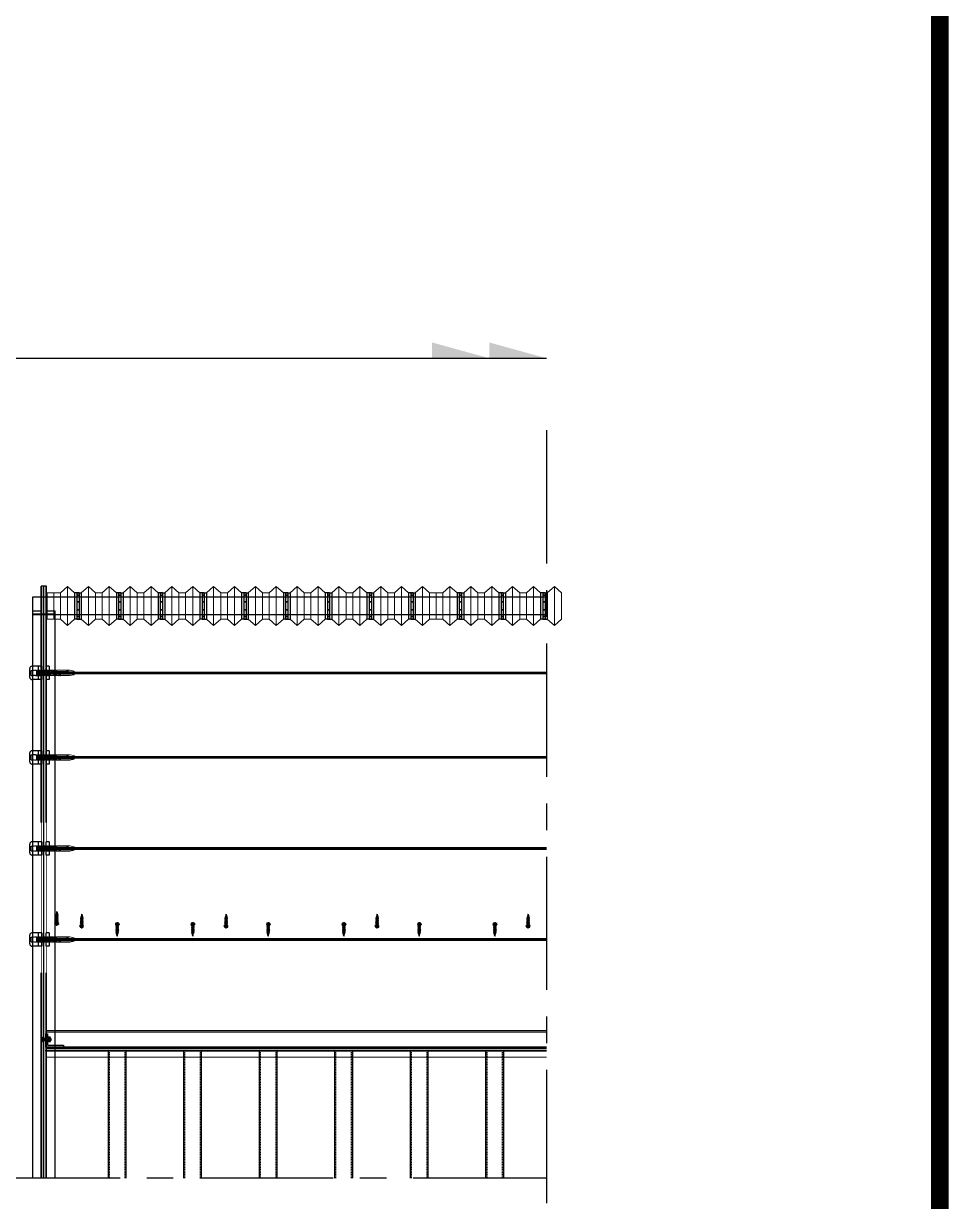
# Model space of a CAD drawing. Header units: millimetres. Extents: x 173610 to 224070, y -281283 to -269403.
# Drawn here: x 187967 to 190044, y -278323 to -275672 of the extents above; entities that cross this region are included whole.
import ezdxf
from ezdxf.enums import TextEntityAlignment as Align

# ---------------------------------------------------------------- set-up
doc = ezdxf.new("R2010")
doc.units = ezdxf.units.MM
for name, pattern in [('CENTER', [50.8, 31.75, -6.35, 6.35, -6.35]), ('CENTERX2', [4, 2.5, -0.5, 0.5, -0.5]), ('HIDDEN', [0.375, 0.25, -0.125])]:
    doc.linetypes.add(name, pattern=pattern)
for name, color, linetype in [('7', 7, 'Continuous'), ('A-DIM01', 1, 'Continuous'), ('CEN01', 1, 'CENTER'), ('CX-BORD', 3, 'Continuous'), ('CX-BORD-LIN1', 4, 'Continuous'), ('CX-BORD-TEX1', 7, 'Continuous'), ('CX-BORD-TEX2', 6, 'Continuous'), ('CX-BORD-TEX3', 4, 'Continuous'), ('DIM', 1, 'Continuous'), ('DIM01', 1, 'Continuous'), ('TEXT', 3, 'Continuous'), ('나사산', 1, 'Continuous'), ('은선', 2, 'HIDDEN'), ('중심선', 1, 'CENTER')]:
    doc.layers.add(name, color=color, linetype=linetype)
doc.styles.add('MLTMHTXT', font='Dotum_1.TTF')
doc.styles.add('TB_BTXT', font='H2GTRE_1.TTF')
doc.styles.add('TB_TEXT', font='')
doc.styles.get('TB_TEXT').set_extended_font_data('DotumChe')

# ---------------------------------------------------------------- blocks, each defined once
blk = doc.blocks.new('CXBLKA1')
at = {"layer": 'CX-BORD-LIN1', "const_width": 2}
blk.add_lwpolyline([(821, 20), (25, 20), (25, 574), (821, 574)], close=True, dxfattribs=at)
at = {"layer": 'CX-BORD-TEX1', "style": 'TB_BTXT'}
blk.add_attdef('UD_TITLE', text='', height=10, dxfattribs=at).set_placement((423, 553), align=Align.MIDDLE_CENTER)
at = {"layer": 'CX-BORD-TEX1', "style": 'MLTMHTXT', "width": 0.8, "flags": 4}
blk.add_attdef('EI_NAME', (69.69, 43.65), '', height=6, dxfattribs=at)
at = {"layer": 'CX-BORD-TEX1', "style": 'TB_BTXT', "flags": 4}
blk.add_attdef('CI_NAME', text='', height=5, dxfattribs=at).set_placement((85, 28), align=Align.MIDDLE_CENTER)
at = {"layer": 'CX-BORD-TEX2', "style": 'TB_BTXT'}
blk.add_attdef('PI_CNAME', text='', height=5, dxfattribs=at).set_placement((40, 552), align=Align.BOTTOM_LEFT)
blk.add_attdef('UD_SUBTITLE', text='', height=7, dxfattribs=at).set_placement((423, 538), align=Align.MIDDLE_CENTER)
at = {"layer": 'CX-BORD-TEX3', "style": 'TB_BTXT'}
blk.add_attdef('UD_CDNAME', text='', height=4, dxfattribs=at).set_placement((42, 544), align=Align.BOTTOM_LEFT)
at = {"layer": 'CX-BORD-TEX3', "style": 'TB_TEXT'}
for tag, height, p in [('DC_RNUM4', 3, (320, 52)), ('DC_RDATE4', 3.5, (353, 52.5)), ('DC_RAPP4', 3.5, (510, 52.5)), ('DC_RCHK4', 3.5, (550, 52.5)), ('DC_RDGN4', 3.5, (590, 52.5)), ('PI_TITLE', 4.5, (243, 50)), ('UD_CDIST', 4.5, (676, 50)), ('DC_RNUM3', 3, (320, 45)), ('DC_RDATE3', 3.5, (353, 45.4)), ('DC_RAPP3', 3.5, (510, 45.4)), ('DC_RCHK3', 3.5, (550, 45.4)), ('DC_RDGN3', 3.5, (590, 45.4)), ('FI_NAME', 4.5, (781, 44.87)), ('PI_CDNAME', 4.5, (243, 38)), ('DC_RDATE2', 3.5, (353, 38.5)), ('DC_RAPP2', 3.5, (510, 38.5)), ('DC_RCHK2', 3.5, (550, 38.5)), ('DC_RDGN2', 3.5, (590, 38.5)), ('DA_HSCALE', 4.5, (658.5, 38)), ('DA_VSCALE', 4.5, (693, 38)), ('DI_TITLE', 4.5, (781, 37.87)), ('DC_RNUM2', 3, (320, 38)), ('DC_RDATE1', 3.5, (353, 31.5)), ('DC_RAPP1', 3.5, (510, 31.5)), ('DC_RCHK1', 3.5, (550, 31.5)), ('DC_RDGN1', 3.5, (590, 31.5)), ('DC_RNUM1', 3, (320, 31)), ('DI_SUBTITLE', 3.5, (781, 30.87)), ('PA_CCLASS', 4.5, (204, 26.5)), ('PI_STAGE', 4.5, (283, 26.5)), ('DI_DRWNO', 4.5, (676, 26.5))]:
    blk.add_attdef(tag, text='', height=height, dxfattribs=at).set_placement(p, align=Align.MIDDLE_CENTER)
for tag, p in [('DC_RDES4', (377, 52.5)), ('DC_RDES3', (377, 45.4)), ('DC_RDES2', (377, 38.5)), ('DC_RDES1', (377, 31.5))]:
    blk.add_attdef(tag, text='', height=3.5, dxfattribs=at).set_placement(p, align=Align.MIDDLE_LEFT)
at = {"layer": 'CX-BORD-TEX3', "style": 'TB_TEXT', "flags": 1}
for tag, p in [('PI_ID', (24, 16)), ('PI_CCODE', (31, 16)), ('PA_DSDATE', (47, 16)), ('PA_DEDATE', (64, 16)), ('PA_CSDATE', (81, 16)), ('PA_CEDATE', (98, 16)), ('PA_CFDATE', (114, 16)), ('EI_ENAME', (132, 16)), ('EI_DEPT', (146, 16)), ('EI_PERSON', (158, 16)), ('EI_EMAIL', (174, 16)), ('CI_CATEG', (189, 16)), ('CI_ROLE', (204, 16)), ('CI_ONAME', (216, 16)), ('CI_ADDR', (232, 16)), ('CI_TEL', (246, 16)), ('CI_FAX', (257, 16)), ('CI_HPADDR', (270, 16)), ('CI_CODE', (287, 16)), ('CI_DEPT', (300, 16)), ('CI_PERSON', (312, 16)), ('CI_EMAIL', (329, 16)), ('CI_PROLE', (342, 16)), ('DI_MANCODE', (357, 16)), ('DI_CATEG', (377, 16)), ('DI_LDATE', (392, 16)), ('DI_PCLASS', (407, 16)), ('DI_MMCLASS', (424, 16)), ('DI_MSCLASS', (443, 16)), ('DI_ECLASS', (462, 16)), ('DI_FNAME', (478, 16)), ('DC_ONAME', (493, 16)), ('DC_NNAME', (510, 16)), ('FI_CODE', (529, 16)), ('FI_CLASS', (545, 16)), ('FI_ICODE1', (563, 16)), ('FI_ICODE2', (581, 16)), ('------------', (597, 16))]:
    blk.add_attdef(tag, p, '', height=2, dxfattribs=at)
blk = doc.blocks.new('asdfasfd')
at = {"color": 2, "lineweight": 30}
for centre, radius, start, end in [((72768.5, -70222.3), 0.946, 351.8288, 188.1712), ((72771.2, -70223.4), 2.04, 28.0725, 151.9275), ((72774, -70222.3), 0.946, 351.8288, 188.1712)]:
    blk.add_arc(centre, radius, start, end, dxfattribs=at)
at = {"layer": '7', "color": 2, "lineweight": 30}
for p, q in [((72767, -70224.2), (72775.5, -70224.2)), ((72767, -70224.2), (72767, -70225)), ((72767, -70225), (72775.5, -70225)), ((72767.6, -70222.4), (72767.6, -70224.2)), ((72768.2, -70226.7), (72774.2, -70225.3)), ((72768.2, -70226.9), (72774.2, -70225.5)), ((72768.2, -70226.7), (72769.2, -70226.1)), ((72768.2, -70226.7), (72768.2, -70226.9)), ((72768.2, -70226.9), (72769.2, -70227.5)), ((72768.2, -70229.5), (72774.2, -70228.1)), ((72768.2, -70229.7), (72774.2, -70228.3)), ((72768.2, -70229.5), (72769.2, -70228.9)), ((72768.2, -70229.5), (72768.2, -70229.7)), ((72768.2, -70229.7), (72769.2, -70230.3)), ((72768.5, -70221.4), (72774, -70221.4)), ((72769.2, -70225), (72769.2, -70226.1)), ((72769.2, -70227.5), (72769.2, -70227.8)), ((72769.2, -70227.5), (72769.2, -70227.8)), ((72769.2, -70227.8), (72769.2, -70228.9)), ((72769.2, -70230.3), (72769.2, -70230.6)), ((72769.2, -70230.3), (72769.2, -70230.6)), ((72769.2, -70230.6), (72769.2, -70231.7)), ((72769.4, -70222.4), (72769.4, -70224.2)), ((72773, -70222.4), (72773, -70224.2)), ((72774.2, -70225.5), (72773.2, -70226.1)), ((72773.2, -70226.1), (72773.2, -70226.8)), ((72773.2, -70226.8), (72773.2, -70227.5)), ((72774.2, -70228.1), (72773.2, -70227.5)), ((72774.2, -70228.3), (72773.2, -70228.9)), ((72773.2, -70228.9), (72773.2, -70229.6)), ((72773.2, -70229.6), (72773.2, -70230.4)), ((72774.2, -70230.9), (72773.2, -70230.4)), ((72774.2, -70225.3), (72773.6, -70225)), ((72774.2, -70225.3), (72774.2, -70225.5)), ((72774.2, -70228.1), (72774.2, -70228.3)), ((72774.9, -70222.4), (72774.9, -70224.2)), ((72775.5, -70224.2), (72775.5, -70225)), ((72768.2, -70232.3), (72774.2, -70230.9)), ((72768.2, -70232.5), (72774.2, -70231.1)), ((72768.2, -70232.3), (72769.2, -70231.7)), ((72768.2, -70232.3), (72768.2, -70232.5)), ((72768.2, -70232.5), (72769.2, -70233.1)), ((72768.2, -70235.1), (72774.2, -70233.8)), ((72768.2, -70235.1), (72774.2, -70233.8)), ((72768.2, -70235.3), (72774.2, -70233.9)), ((72768.2, -70235.3), (72774.2, -70233.9)), ((72768.2, -70235.1), (72769.2, -70234.5)), ((72768.2, -70235.1), (72768.2, -70235.3)), ((72768.2, -70235.1), (72768.2, -70235.3)), ((72768.2, -70235.3), (72769.2, -70235.9)), ((72768.2, -70238), (72774.2, -70236.6)), ((72768.2, -70238.1), (72774.2, -70236.8)), ((72768.2, -70238), (72769.2, -70237.4)), ((72768.2, -70238), (72768.2, -70238.1)), ((72768.2, -70238.1), (72769.2, -70238.7)), ((72768.2, -70238.1), (72769.2, -70238.7)), ((72768.2, -70240.8), (72774.2, -70239.4)), ((72768.2, -70240.8), (72774.2, -70239.4)), ((72768.2, -70241), (72774.2, -70239.6)), ((72768.2, -70241), (72774.2, -70239.6)), ((72768.2, -70240.8), (72769.2, -70240.2)), ((72768.2, -70240.8), (72769.2, -70240.2)), ((72768.2, -70240.8), (72768.2, -70241)), ((72768.2, -70240.8), (72768.2, -70241)), ((72768.2, -70241), (72769.2, -70241.5)), ((72768.2, -70243.6), (72774.2, -70242.2)), ((72768.2, -70243.8), (72774.2, -70242.4)), ((72768.2, -70243.6), (72769.2, -70243)), ((72768.2, -70243.6), (72768.2, -70243.8)), ((72768.2, -70243.8), (72769.8, -70244.7)), ((72769.2, -70233.1), (72769.2, -70233.4)), ((72769.2, -70233.1), (72769.2, -70233.4)), ((72769.2, -70233.4), (72769.2, -70234.5)), ((72769.2, -70235.9), (72769.2, -70236.3)), ((72769.2, -70235.9), (72769.2, -70236.3)), ((72769.2, -70236.3), (72769.2, -70237.4)), ((72769.2, -70238.7), (72769.2, -70239.1)), ((72769.2, -70238.7), (72769.2, -70239.1)), ((72769.2, -70238.7), (72769.2, -70239.1)), ((72769.2, -70238.7), (72769.2, -70239.1)), ((72769.2, -70239.1), (72769.2, -70240.2)), ((72769.2, -70239.1), (72769.2, -70240.2)), ((72769.2, -70239.5), (72769.2, -70240.2)), ((72769.2, -70241.5), (72769.2, -70241.9)), ((72769.2, -70241.5), (72769.2, -70241.9)), ((72769.2, -70241.9), (72769.2, -70243)), ((72769.2, -70242.3), (72769.2, -70243)), ((72771.2, -70250.5), (72769.8, -70244.7)), ((72771.2, -70250.5), (72773.2, -70243.1)), ((72774.2, -70231.1), (72773.2, -70231.7)), ((72773.2, -70231.7), (72773.2, -70232.4)), ((72773.2, -70232.4), (72773.2, -70233.2)), ((72774.2, -70233.8), (72773.2, -70233.2)), ((72774.2, -70233.9), (72773.2, -70234.5)), ((72773.2, -70234.5), (72773.2, -70234.6)), ((72773.2, -70234.5), (72773.2, -70235.3)), ((72773.2, -70235.3), (72773.2, -70236)), ((72774.2, -70236.6), (72773.2, -70236)), ((72774.2, -70236.8), (72773.2, -70237.3)), ((72774.2, -70236.8), (72773.2, -70237.3)), ((72773.2, -70237.3), (72773.2, -70238.1)), ((72773.2, -70237.3), (72773.2, -70237.4)), ((72773.2, -70237.3), (72773.2, -70238.1)), ((72773.2, -70238.1), (72773.2, -70238.8)), ((72773.2, -70238.1), (72773.2, -70238.8)), ((72774.2, -70239.4), (72773.2, -70238.8)), ((72774.2, -70239.4), (72773.2, -70238.8)), ((72774.2, -70239.6), (72773.2, -70240.2)), ((72773.2, -70240.2), (72773.2, -70240.2)), ((72773.2, -70240.2), (72773.2, -70240.9)), ((72773.2, -70240.9), (72773.2, -70241.6)), ((72774.2, -70242.2), (72773.2, -70241.6)), ((72774.2, -70242.4), (72773.2, -70243)), ((72773.2, -70243), (72773.2, -70243.1)), ((72774.2, -70230.9), (72774.2, -70231.1)), ((72774.2, -70233.8), (72774.2, -70233.9)), ((72774.2, -70233.8), (72774.2, -70233.9)), ((72774.2, -70236.6), (72774.2, -70236.8)), ((72774.2, -70239.4), (72774.2, -70239.6)), ((72774.2, -70239.4), (72774.2, -70239.6)), ((72774.2, -70242.2), (72774.2, -70242.4))]:
    blk.add_line(p, q, dxfattribs=at)
at = {"layer": 'TEXT', "color": 1, "linetype": 'CENTER', "lineweight": 30}
for p, q in [((72771.2, -70218.9), (72771.2, -70250.5)), ((72771.2, -70220.2), (72771.2, -70250)), ((72771.2, -70220.2), (72771.2, -70250))]:
    blk.add_line(p, q, dxfattribs=at)
blk = doc.blocks.new('FNBSFTGSDTGSDGSDR')
at = {"color": 5}
for p, q in [((-39176.1, 4615.6), (-39173.1, 4616.1)), ((-39176.1, 4614.6), (-39173.1, 4615.1)), ((-39176.1, 4613.6), (-39173.1, 4614.1)), ((-39176.1, 4612.6), (-39173.1, 4613.1))]:
    blk.add_line(p, q, dxfattribs=at)
blk.add_lwpolyline([(-39177.1, 4616.1), (-39176.1, 4615.6), (-39177.1, 4615.1), (-39176.1, 4614.6), (-39177.1, 4614.1), (-39176.1, 4613.6), (-39177.1, 4613.1), (-39176.1, 4612.6), (-39177.1, 4612.1), (-39173.1, 4612.1), (-39174.1, 4612.6), (-39173.1, 4613.1), (-39174.1, 4613.6), (-39173.1, 4614.1), (-39174.1, 4614.6), (-39173.1, 4615.1), (-39174.1, 4615.6), (-39173.1, 4616.1)], close=True, dxfattribs=at)
blk = doc.blocks.new('A$C387375F7')
at = {"color": 6, "linetype": 'ByBlock', "lineweight": 0}
for p, q in [((0.5, 12), (0, 11.5)), ((0, 11.5), (0, 9)), ((0, 9), (0, 0.7)), ((0, 0.7), (0.7, 0)), ((1, 11.5), (0.5, 12)), ((0.7, 0), (1.2, 0.5)), ((1.5, 12), (1, 11.5)), ((1.2, 0.5), (1.7, 0)), ((2, 11.5), (1.5, 12)), ((1.7, 0), (2.2, 0.5)), ((2.5, 12), (2, 11.5)), ((2.2, 0.5), (2.7, 0)), ((3, 11.5), (2.5, 12)), ((2.7, 0), (3.2, 0.5)), ((3.5, 12), (3, 11.5)), ((3.2, 0.5), (3.7, 0)), ((4, 11.5), (3.5, 12)), ((3.7, 0), (4.2, 0.5)), ((4.5, 12), (4, 11.5)), ((4.2, 0.5), (4.7, 0)), ((5, 11.5), (4.5, 12)), ((4.7, 0), (5.2, 0.5)), ((5.5, 12), (5, 11.5)), ((5.2, 0.5), (5.7, 0)), ((6, 11.5), (5.5, 12)), ((5.7, 0), (6.2, 0.5)), ((6.5, 12), (6, 11.5)), ((6.2, 0.5), (6.7, 0)), ((7, 11.5), (6.5, 12)), ((6.7, 0), (7.2, 0.5)), ((7.5, 12), (7, 11.5)), ((7.2, 0.5), (7.7, 0)), ((8, 11.5), (7.5, 12)), ((7.7, 0), (8.2, 0.5)), ((8.5, 12), (8, 11.5)), ((8.2, 0.5), (8.7, 0)), ((9, 11.5), (8.5, 12)), ((8.7, 0), (9.2, 0.5)), ((9.5, 12), (9, 11.5)), ((9.2, 0.5), (9.7, 0)), ((10, 11.5), (9.5, 12)), ((9.7, 0), (10.2, 0.5)), ((10.5, 12), (10, 11.5)), ((10.2, 0.5), (10.7, 0)), ((11, 11.5), (10.5, 12)), ((10.7, 0), (11.2, 0.5)), ((11.5, 12), (11, 11.5)), ((11.2, 0.5), (11.7, 0)), ((12, 11.5), (11.5, 12)), ((11.7, 0), (12.2, 0.5)), ((12.5, 12), (12, 11.5)), ((12.2, 0.5), (12.7, 0)), ((13, 11.5), (12.5, 12)), ((12.7, 0), (13.2, 0.5)), ((13.5, 12), (13, 11.5)), ((13.2, 0.5), (13.7, 0)), ((14, 11.5), (13.5, 12)), ((13.7, 0), (14.2, 0.5)), ((14.5, 12), (14, 11.5)), ((14.2, 0.5), (14.7, 0)), ((15, 11.5), (14.5, 12)), ((14.7, 0), (15.2, 0.5)), ((15.5, 12), (15, 11.5)), ((15.2, 0.5), (15.7, 0)), ((16, 11.5), (15.5, 12)), ((15.7, 0), (16.2, 0.5)), ((16.5, 12), (16, 11.5)), ((16.2, 0.5), (16.7, 0)), ((17, 11.5), (16.5, 12)), ((16.7, 0), (17.2, 0.5)), ((17.5, 12), (17, 11.5)), ((17.2, 0.5), (17.7, 0)), ((18, 11.5), (17.5, 12)), ((17.7, 0), (18.2, 0.5)), ((18.5, 12), (18, 11.5)), ((18.2, 0.5), (18.7, 0)), ((19, 11.5), (18.5, 12)), ((18.7, 0), (19.2, 0.5)), ((19.5, 12), (19, 11.5)), ((19.2, 0.5), (19.7, 0)), ((20, 11.5), (19.5, 12)), ((19.7, 0), (20.2, 0.5)), ((20.5, 12), (20, 11.5)), ((20.2, 0.5), (20.7, 0)), ((21, 11.5), (20.5, 12)), ((20.7, 0), (21.2, 0.5)), ((21.5, 12), (21, 11.5)), ((21.2, 0.5), (21.7, 0)), ((22, 11.5), (21.5, 12)), ((21.7, 0), (22.2, 0.5)), ((22.5, 12), (22, 11.5)), ((22.2, 0.5), (22.7, 0)), ((23, 11.5), (22.5, 12)), ((22.7, 0), (23.2, 0.5)), ((23.5, 12), (23, 11.5)), ((23.2, 0.5), (23.7, 0)), ((24, 11.5), (23.5, 12)), ((23.7, 0), (24.2, 0.5)), ((24.5, 12), (24, 11.5)), ((24.2, 0.5), (24.7, 0)), ((25, 11.5), (24.5, 12)), ((24.7, 0), (25.2, 0.5)), ((25.5, 12), (25, 11.5)), ((25.2, 0.5), (25.7, 0)), ((26, 11.5), (25.5, 12)), ((25.7, 0), (26.2, 0.5)), ((26.5, 12), (26, 11.5)), ((26.2, 0.5), (26.7, 0)), ((27, 11.5), (26.5, 12)), ((26.7, 0), (27.2, 0.5)), ((27.5, 12), (27, 11.5)), ((27.2, 0.5), (27.7, 0)), ((28, 11.5), (27.5, 12)), ((27.7, 0), (28.2, 0.5)), ((28.5, 12), (28, 11.5)), ((28.2, 0.5), (28.7, 0)), ((29, 11.5), (28.5, 12)), ((28.7, 0), (29.2, 0.5)), ((29.5, 12), (29, 11.5)), ((29.2, 0.5), (29.7, 0)), ((30, 11.5), (29.5, 12)), ((29.7, 0), (30.2, 0.5)), ((30.5, 12), (30, 11.5)), ((30.2, 0.5), (30.7, 0)), ((31, 11.5), (30.5, 12)), ((30.7, 0), (31.2, 0.5)), ((31.5, 12), (31, 11.5)), ((31.2, 0.5), (31.7, 0)), ((32, 11.5), (31.5, 12)), ((31.7, 0), (32.2, 0.5)), ((32.5, 12), (32, 11.5)), ((32.2, 0.5), (32.7, 0)), ((32.7, 0), (33.2, 0.5)), ((33.2, 0.5), (33.7, 0)), ((33.7, 0), (34.2, 0.5)), ((34.2, 0.5), (34.7, 0)), ((34.7, 0), (35.2, 0.5)), ((35.2, 0.5), (35.7, 0)), ((36.5, 12), (35.5, 11.5)), ((35.5, 11.5), (36.5, 11)), ((36.5, 11), (35.5, 10.5)), ((35.5, 10.5), (36.5, 10)), ((36.5, 10), (35.5, 9.5)), ((35.5, 9.5), (36.5, 9)), ((36.5, 9), (35.5, 8.5)), ((35.7, 0), (36.2, 0.5)), ((36.2, 0.5), (36.7, 0)), ((37, 11.5), (36.5, 12)), ((36.7, 0), (37.2, 0.5)), ((37.5, 12), (37, 11.5)), ((37.2, 0.5), (37.7, 0)), ((38, 11.5), (37.5, 12)), ((37.7, 0), (38.2, 0.5)), ((38.5, 12), (38, 11.5)), ((38.2, 0.5), (38.7, 0)), ((39, 11.5), (38.5, 12)), ((38.7, 0), (39.2, 0.5)), ((39.5, 12), (39, 11.5)), ((39.2, 0.5), (39.7, 0)), ((40, 11.5), (39.5, 12)), ((39.7, 0), (40.2, 0.5)), ((40.5, 12), (40, 11.5)), ((40.2, 0.5), (40.7, 0)), ((41, 11.5), (40.5, 12)), ((40.7, 0), (41.2, 0.5)), ((41.5, 12), (41, 11.5)), ((41.2, 0.5), (41.7, 0)), ((42, 11.5), (41.5, 12)), ((41.7, 0), (42.2, 0.5)), ((42.5, 12), (42, 11.5)), ((42.2, 0.5), (42.7, 0)), ((43, 11.5), (42.5, 12)), ((42.7, 0), (43.2, 0.5)), ((43.5, 12), (43, 11.5)), ((43.2, 0.5), (43.7, 0)), ((44, 11.5), (43.5, 12)), ((43.7, 0), (44.2, 0.5)), ((44.5, 12), (44, 11.5)), ((44.2, 0.5), (44.7, 0)), ((45, 11.5), (44.5, 12)), ((44.7, 0), (45.2, 0.5)), ((45.5, 12), (45, 11.5)), ((45.2, 0.5), (45.7, 0)), ((68, 12), (45.5, 12)), ((50.5, 3), (51.5, 3.5)), ((51.5, 2.5), (50.5, 3)), ((50.5, 2), (51.5, 2.5)), ((51.5, 1.5), (50.5, 2)), ((50.5, 1), (51.5, 1.5)), ((51.5, 0.5), (50.5, 1)), ((50.5, 0), (51.5, 0.5)), ((54.5, 3), (53.5, 3.5)), ((53.5, 2.5), (54.5, 3)), ((54.5, 2), (53.5, 2.5)), ((53.5, 1.5), (54.5, 2)), ((54.5, 1), (53.5, 1.5)), ((53.5, 0.5), (54.5, 1)), ((54.5, 0), (53.5, 0.5)), ((75, 0), (54.5, 0)), ((69, 11.5), (68, 12)), ((68, 11), (69, 11.5)), ((69, 10.5), (68, 11)), ((68, 10), (69, 10.5)), ((69, 9.5), (68, 10)), ((68, 9), (69, 9.5)), ((69, 8.5), (68, 9)), ((71, 11.5), (72, 12)), ((72, 11), (71, 11.5)), ((71, 10.5), (72, 11)), ((72, 10), (71, 10.5)), ((71, 9.5), (72, 10)), ((72, 9), (71, 9.5)), ((71, 8.5), (72, 9)), ((72, 12), (75, 12)), ((75, 12), (85, 10)), ((85, 2), (75, 0)), ((85, 10), (85, 2)), ((45.7, 0), (50.7, 0))]:
    blk.add_line(p, q, dxfattribs=at)
at = {"color": 6, "lineweight": 0}
for p, q in [((0, 11.5), (1.2, 0.5)), ((1, 11.5), (2.2, 0.5)), ((2, 11.5), (3.2, 0.5)), ((3, 11.5), (4.2, 0.5)), ((4, 11.5), (5.2, 0.5)), ((5, 11.5), (6.2, 0.5)), ((6, 11.5), (7.2, 0.5)), ((7, 11.5), (8.2, 0.5)), ((8, 11.5), (9.2, 0.5)), ((9, 11.5), (10.2, 0.5)), ((10, 11.5), (11.2, 0.5)), ((11, 11.5), (12.2, 0.5)), ((12, 11.5), (13.2, 0.5)), ((13, 11.5), (14.2, 0.5)), ((14, 11.5), (15.2, 0.5)), ((15, 11.5), (16.2, 0.5)), ((16, 11.5), (17.2, 0.5)), ((17, 11.5), (18.2, 0.5)), ((18, 11.5), (19.2, 0.5)), ((19, 11.5), (20.2, 0.5)), ((20, 11.5), (21.2, 0.5)), ((21, 11.5), (22.2, 0.5)), ((22, 11.5), (23.2, 0.5)), ((23, 11.5), (24.2, 0.5)), ((24, 11.5), (25.2, 0.5)), ((25, 11.5), (26.2, 0.5)), ((26, 11.5), (27.2, 0.5)), ((27, 11.5), (28.2, 0.5)), ((28, 11.5), (29.2, 0.5)), ((29, 11.5), (30.2, 0.5)), ((30, 11.5), (30.2, 9.7)), ((30.4, 7.5), (31.2, 0.5)), ((38, 11.5), (38.4, 7.5)), ((39, 11.5), (40.2, 0.5)), ((40, 11.5), (41.2, 0.5)), ((41, 11.5), (42.2, 0.5)), ((42, 11.5), (43.2, 0.5)), ((43, 11.5), (44.2, 0.5)), ((44, 11.5), (45.2, 0.5)), ((45, 11.5), (45, 2.5))]:
    blk.add_line(p, q, dxfattribs=at)
at = {"color": 6, "linetype": 'HIDDEN', "lineweight": 0}
for p, q in [((0, 9), (32.5, 9)), ((51.5, 3), (0, 3)), ((36.5, 9), (68, 9)), ((53.5, 3), (85, 3)), ((85, 9), (72, 9))]:
    blk.add_line(p, q, dxfattribs=at)
at = {"color": 5, "lineweight": 0}
for p, q in [((35.5, 11.5), (32.5, 11)), ((35.5, 10.5), (32.5, 10)), ((35.5, 9.5), (32.5, 9)), ((35.5, 8.5), (32.5, 8)), ((71, 11.5), (68, 11)), ((71, 10.5), (68, 10)), ((71, 9.5), (68, 9)), ((71, 8.5), (68, 8))]:
    blk.add_line(p, q, dxfattribs=at)
at = {"color": 1, "linetype": 'CENTER', "lineweight": 0}
for points in [[(31, 11.5, 0.36246), (31.1, 6.4, -0.244365), (31.2, 0.5, -30377.501672)], [(39, 11.5, 0.36246), (39.1, 6.4, -0.2444), (39.2, 0.5, -30377.501672)]]:
    blk.add_lwpolyline(points, format="xyb", dxfattribs=at)
at = {"color": 5, "lineweight": 0}
for points in [[(36.5, 8), (35.5, 8.5), (36.5, 9), (35.5, 9.5), (36.5, 10), (35.5, 10.5), (36.5, 11), (35.5, 11.5), (36.5, 12), (32.5, 12), (33.5, 11.5), (32.5, 11), (33.5, 10.5), (32.5, 10), (33.5, 9.5), (32.5, 9), (33.5, 8.5), (32.5, 8)], [(72, 8), (71, 8.5), (72, 9), (71, 9.5), (72, 10), (71, 10.5), (72, 11), (71, 11.5), (72, 12), (68, 12), (69, 11.5), (68, 11), (69, 10.5), (68, 10), (69, 9.5), (68, 9), (69, 8.5), (68, 8)]]:
    blk.add_lwpolyline(points, close=True, dxfattribs=at)
at = {"color": 0, "lineweight": 0, "extrusion": (0, 0, -1), "zscale": -1}
blk.add_blockref('FNBSFTGSDTGSDGSDR', (39122.6, -4612.1), dxfattribs=at)
blk = doc.blocks.new('A$C0F474D18')
at = {"color": 9, "linetype": 'ByBlock'}
for p, q in [((0, 0), (0, 30)), ((7, 30), (0, 30)), ((7, 30), (7, 0)), ((0, 20.5), (0.5, 21)), ((0, 9.5), (0.5, 9)), ((7, 0), (0, 0)), ((0.5, 21), (1, 20.5)), ((0.5, 9), (1, 9.5)), ((1, 20.5), (1.5, 21)), ((1, 9.5), (1.5, 9)), ((1.5, 21), (2, 20.5)), ((1.5, 9), (2, 9.5)), ((2, 20.5), (2.5, 21)), ((2, 9.5), (2.5, 9)), ((2.5, 21), (3, 20.5)), ((2.5, 9), (3, 9.5)), ((3, 20.5), (3.5, 21)), ((3, 9.5), (3.5, 9)), ((3.5, 21), (4, 20.5)), ((3.5, 9), (4, 9.5)), ((4, 20.5), (4.5, 21)), ((4, 9.5), (4.5, 9)), ((4.5, 21), (5, 20.5)), ((4.5, 9), (5, 9.5)), ((5, 20.5), (5.5, 21)), ((5, 9.5), (5.5, 9)), ((5.5, 21), (6, 20.5)), ((5.5, 9), (6, 9.5)), ((6, 20.5), (6.5, 21)), ((6, 9.5), (6.5, 9)), ((6.5, 21), (7, 20.5)), ((6.5, 9), (7, 9.5))]:
    blk.add_line(p, q, dxfattribs=at)
blk = doc.blocks.new('A$C66445375')
at = {"color": 9, "linetype": 'ByBlock'}
for p, q in [((20, 30), (5, 30)), ((20, 0), (20, 30)), ((0, 5), (0, 25)), ((3, 20.5), (8, 20.5)), ((3, 9.5), (3, 20.5)), ((3, 9.5), (8, 9.5)), ((20, 0), (5, 0)), ((8.5, 21), (8, 20.5)), ((8.5, 9), (8, 9.5)), ((9, 20.5), (8.5, 21)), ((9, 9.5), (8.5, 9)), ((9.5, 21), (9, 20.5)), ((9.5, 9), (9, 9.5)), ((10, 20.5), (9.5, 21)), ((10, 9.5), (9.5, 9)), ((10.5, 21), (10, 20.5)), ((10.5, 9), (10, 9.5)), ((11, 20.5), (10.5, 21)), ((11, 9.5), (10.5, 9)), ((11.5, 21), (11, 20.5)), ((11.5, 9), (11, 9.5)), ((12, 20.5), (11.5, 21)), ((12, 9.5), (11.5, 9)), ((12.5, 21), (12, 20.5)), ((12.5, 9), (12, 9.5)), ((13, 20.5), (12.5, 21)), ((13, 9.5), (12.5, 9)), ((13, 20.5), (13.5, 21)), ((13, 9.5), (13.5, 9)), ((13.5, 21), (14, 20.5)), ((13.5, 9), (14, 9.5)), ((14, 20.5), (14.5, 21)), ((14, 9.5), (14.5, 9)), ((14.5, 21), (15, 20.5)), ((14.5, 9), (15, 9.5)), ((15, 20.5), (15.5, 21)), ((15, 9.5), (15.5, 9)), ((15.5, 21), (16, 20.5)), ((15.5, 9), (16, 9.5)), ((16, 20.5), (16.5, 21)), ((16, 9.5), (16.5, 9)), ((16.5, 21), (17, 20.5)), ((16.5, 9), (17, 9.5)), ((17, 20.5), (17.5, 21)), ((17, 9.5), (17.5, 9)), ((17.5, 21), (18, 20.5)), ((17.5, 9), (18, 9.5)), ((18, 20.5), (18.5, 21)), ((18, 9.5), (18.5, 9)), ((18.5, 21), (19, 20.5)), ((18.5, 9), (19, 9.5)), ((19, 20.5), (19.5, 21)), ((19, 9.5), (19.5, 9)), ((19.5, 21), (20, 20.5)), ((19.5, 9), (20, 9.5))]:
    blk.add_line(p, q, dxfattribs=at)
for centre, start, end in [((5, 25), 90, 180), ((5, 5), 180, 270)]:
    blk.add_arc(centre, 5, start, end, dxfattribs=at)
blk = doc.blocks.new('A$C356F6526')
at = {"color": 4}
blk.add_blockref('A$C66445375', (0, 0), dxfattribs=at)
at = {"layer": 'A-DIM01', "color": 8, "ltscale": 0.1}
for name, p in [('A$C0F474D18', (20, 0)), ('A$C0F474D18', (37, 0)), ('A$C387375F7', (15, 9))]:
    blk.add_blockref(name, p, dxfattribs=at)
blk = doc.blocks.new('A$C464C795C')
for p, q in [((0, 0), (0, 8.5)), ((0, 8.5), (1.3, 8.5)), ((1.3, 5.1), (0, 3.8)), ((1.3, 4.7), (0, 3.4)), ((1.3, 8.5), (1.3, 0)), ((1.3, 0), (0, 0))]:
    blk.add_line(p, q)
at = {"layer": '은선'}
for p, q in [((1.3, 6.8), (0, 6.8)), ((1.3, 1.7), (0, 1.7))]:
    blk.add_line(p, q, dxfattribs=at)
blk = doc.blocks.new('A$C47B37F7C')
for p, q in [((0, 8.6), (0.4, 9.2)), ((0, 0.6), (0, 8.6)), ((0.4, 0), (0, 0.6)), ((3.6, 9.2), (0.4, 9.2)), ((3.6, 6.9), (0.4, 6.9)), ((3.6, 2.3), (0.4, 2.3)), ((4, 8.6), (3.6, 9.2)), ((3.6, 0), (4, 0.6)), ((4, 0.6), (4, 8.6)), ((3.6, 0), (0.4, 0))]:
    blk.add_line(p, q)
for centre, radius, start, end in [((2, 8.1), 2.04, 145.591, 214.409), ((8, 4.6), 8, 162.8014, 179.5998), ((8, 4.7), 8, 180.4002, 197.1986), ((2, 1.2), 2.04, 145.591, 214.409), ((2, 8.1), 2.04, 325.591, 34.409), ((-4, 4.6), 8, 0.4002, 17.1986), ((-4, 4.7), 8, 342.8014, 359.5998), ((2, 1.2), 2.04, 325.591, 34.409)]:
    blk.add_arc(centre, radius, start, end)
blk = doc.blocks.new('A$C48B11D0F')
for name, p in [('A$C464C795C', (0, 0.4)), ('A$C47B37F7C', (1.3, 0))]:
    blk.add_blockref(name, p)
blk = doc.blocks.new('A$C4495370E')
for p, q in [((0, 12), (0, 0)), ((0, 12), (0.4, 12)), ((0, 0), (0.4, 0)), ((3.4, 9), (0.4, 12)), ((0.4, 12), (0.4, 0)), ((3.4, 3), (0.4, 0)), ((3.4, 9), (19.9, 9)), ((3.4, 3), (3.4, 9)), ((19.9, 3), (3.4, 3)), ((4.5, 9), (4.5, 3)), ((19.9, 9), (19.9, 3))]:
    blk.add_line(p, q)
blk.add_lwpolyline([(0, 5.5), (0.5, 5.5, 1), (0.5, 6.5), (0, 6.5)], format="xyb")
blk.add_lwpolyline([(19.9, 9), (20.4, 8.5), (20.4, 3.5), (19.9, 3)])
at = {"layer": '나사산'}
for p, q in [((4.5, 8.5), (3.6, 9)), ((4.5, 3.5), (3.6, 3)), ((20.4, 8.5), (4.5, 8.5)), ((20.4, 3.5), (4.5, 3.5))]:
    blk.add_line(p, q, dxfattribs=at)
at = {"layer": '중심선', "linetype": 'CENTER', "ltscale": 0.1}
blk.add_line((0, 6), (20.4, 6), dxfattribs=at)
blk = doc.blocks.new('A$C090F4414')
at = {"color": 4, "xscale": -0.5, "yscale": 0.5, "zscale": 0.5}
blk.add_blockref('A$C4495370E', (10.2, 0), dxfattribs=at)
at = {"xscale": -0.6, "yscale": 0.6, "zscale": 0.6}
blk.add_blockref('A$C48B11D0F', (3.7, 0.2), dxfattribs=at)
blk = doc.blocks.new('A$C620C7CBC')
at = {"color": 4, "lineweight": 0}
for p, q in [((16, 88), (0, 73.5)), ((16, 0), (16, 88)), ((16, 88), (32, 73.5)), ((16, 0), (16, 88)), ((63, 88), (47, 73.5)), ((63, 0), (63, 88)), ((63, 88), (79, 73.5)), ((63, 0), (63, 88)), ((0, 73.5), (0, 14.5)), ((32, 73.5), (32, 14.5)), ((47, 73.5), (47, 14.5)), ((79, 73.5), (79, 14.5)), ((0, 14.5), (16, 0)), ((32, 14.5), (16, 0)), ((47, 14.5), (63, 0)), ((79, 14.5), (63, 0))]:
    blk.add_line(p, q, dxfattribs=at)
for p, q in [((42, 73.5), (32, 73.5)), ((32, 73.5), (32, 14.5)), ((37, 73.5), (47, 73.5)), ((37, 73.5), (37, 14.5)), ((37, 73.5), (37, 67.9)), ((37, 67.9), (42, 67.9)), ((42, 67.9), (37, 67.9)), ((37, 53.1), (42, 53.1)), ((37, 53.1), (37, 34.9)), ((42, 53.1), (37, 53.1)), ((42, 73.5), (42, 14.5)), ((42, 67.9), (42, 53.1)), ((47, 73.5), (47, 14.5)), ((37, 34.9), (42, 34.9)), ((42, 34.9), (37, 34.9)), ((42, 34.9), (42, 20.1)), ((42, 14.5), (32, 14.5)), ((37, 20.1), (42, 20.1)), ((37, 20.1), (37, 14.5)), ((42, 20.1), (37, 20.1)), ((37, 14.5), (47, 14.5))]:
    blk.add_line(p, q)
at = {"color": 2, "lineweight": 0}
for p, q in [((79, 73.5), (94, 73.5)), ((79, 73.5), (79, 14.5)), ((94, 73.5), (94, 14.5)), ((79, 14.5), (94, 14.5))]:
    blk.add_line(p, q, dxfattribs=at)

msp = doc.modelspace()

# ---------------------------------------------------------------- hatches: boundary and pattern name
at = {"layer": 'DIM01'}
for points in [[(188886.5875, -276425.3721), (189015.3412, -276425.3721), (188886.5875, -276389.6554)], [(189015.3412, -276425.3721), (189144.0949, -276425.3721), (189015.3412, -276389.6554)]]:
    msp.add_hatch(color=140, dxfattribs=at).paths.add_polyline_path(points)

# ---------------------------------------------------------------- linework, layer by layer
for p, q in [((188018.8435, -276938.6564), (188006.8435, -276938.6564)), ((188006.8435, -276994.8254), (188006.8435, -276938.6564)), ((188007.8435, -276939.314), (188006.8435, -276939.314)), ((188007.8435, -276994.8254), (188007.8435, -276939.314)), ((188017.8435, -276994.8254), (188017.8435, -276939.314)), ((188018.8435, -276939.314), (188017.8435, -276939.314)), ((188018.8435, -276994.8254), (188018.8435, -276938.6564)), ((187987.8435, -278270.8798), (187987.8435, -276994.8254)), ((188007.8435, -276994.8254), (187987.8435, -276994.8254)), ((188037.8435, -276994.8254), (188017.8435, -276994.8254)), ((188037.8435, -278270.8798), (188037.8435, -276994.8254)), ((188037.8435, -277001.5379), (187987.8435, -277001.5379)), ((188016.8436, -277982.6564), (188016.8436, -277984.6564))]:
    msp.add_line(p, q)
at = {"color": 1}
msp.add_line((188012.8436, -278270.8798), (188012.8436, -276938.6564), dxfattribs=at)
at = {"linetype": 'HIDDEN'}
for p, q in [((188006.8435, -278270.8798), (188006.8435, -276994.8254)), ((188007.8435, -278270.8798), (188007.8435, -276994.8254)), ((188017.8435, -278270.8798), (188017.8435, -276994.8254)), ((188018.8435, -278270.8798), (188018.8435, -276994.8254))]:
    msp.add_line(p, q, dxfattribs=at)
at = {"color": 1, "linetype": 'ByBlock', "lineweight": 0}
for p, q in [((187997.3435, -277133.6564), (189144.0949, -277133.6564)), ((187997.3435, -277323.6564), (189144.0949, -277323.6564)), ((187997.3435, -277528.6564), (189144.0949, -277528.6564)), ((187997.3435, -277733.6564), (189144.0949, -277733.6564))]:
    msp.add_line(p, q, dxfattribs=at)
at = {"color": 6, "linetype": 'HIDDEN', "ltscale": 5}
for p, q in [((188016.8436, -277941.6564), (189144.0949, -277941.6564)), ((189144.0949, -277975.6564), (188016.8436, -277975.6564)), ((189144.0949, -277978.6564), (188016.8436, -277978.6564))]:
    msp.add_line(p, q, dxfattribs=at)
at = {"color": 5}
for p, q in [((188157.8436, -278270.8798), (188157.8436, -277984.6564)), ((188197.8436, -277984.6564), (188157.8436, -277984.6564)), ((188197.8436, -278270.8798), (188197.8436, -277984.6564)), ((188327.8436, -278270.8798), (188327.8436, -277984.6564)), ((188367.8436, -277984.6564), (188327.8436, -277984.6564)), ((188367.8436, -278270.8798), (188367.8436, -277984.6564)), ((188497.8436, -278270.8798), (188497.8436, -277984.6564)), ((188537.8436, -277984.6564), (188497.8436, -277984.6564)), ((188537.8436, -278270.8798), (188537.8436, -277984.6564)), ((188667.8436, -278270.8798), (188667.8436, -277984.6564)), ((188707.8436, -277984.6564), (188667.8436, -277984.6564)), ((188707.8436, -278270.8798), (188707.8436, -277984.6564)), ((188837.8436, -278270.8798), (188837.8436, -277984.6564)), ((188877.8436, -277984.6564), (188837.8436, -277984.6564)), ((188877.8436, -278270.8798), (188877.8436, -277984.6564)), ((189007.8436, -278270.8798), (189007.8436, -277984.6564)), ((189047.8436, -277984.6564), (189007.8436, -277984.6564)), ((189047.8436, -278270.8798), (189047.8436, -277984.6564))]:
    msp.add_line(p, q, dxfattribs=at)
at = {"color": 5, "linetype": 'HIDDEN', "ltscale": 10}
for p, q in [((188160.2436, -278270.8798), (188160.2436, -277984.6564)), ((188195.4436, -278270.8798), (188195.4436, -277984.6564)), ((188330.2436, -278270.8798), (188330.2436, -277984.6564)), ((188365.4436, -278270.8798), (188365.4436, -277984.6564)), ((188500.2436, -278270.8798), (188500.2436, -277984.6564)), ((188535.4436, -278270.8798), (188535.4436, -277984.6564)), ((188670.2436, -278270.8798), (188670.2436, -277984.6564)), ((188705.4436, -278270.8798), (188705.4436, -277984.6564)), ((188840.2436, -278270.8798), (188840.2436, -277984.6564)), ((188875.4436, -278270.8798), (188875.4436, -277984.6564)), ((189010.2436, -278270.8798), (189010.2436, -277984.6564)), ((189045.4436, -278270.8798), (189045.4436, -277984.6564))]:
    msp.add_line(p, q, dxfattribs=at)
at = {"color": 2}
msp.add_lwpolyline([(189144.0949, -277002.6564), (187987.8436, -277002.6564), (187987.8436, -276962.6564), (189144.0949, -276962.6564)], dxfattribs=at)
at = {"color": 2, "lineweight": 0}
for points in [[(188019.8436, -276953.2574), (188034.8436, -276953.2574), (188034.8436, -277012.2574), (188019.8436, -277012.2574)], [(188895.8543, -276953.2574), (188880.8543, -276953.2574), (188880.8543, -277012.2574), (188895.8543, -277012.2574)]]:
    msp.add_lwpolyline(points, close=True, dxfattribs=at)
at = {"color": 4, "linetype": 'ByBlock', "lineweight": 0}
for points in [[(189144.0949, -277135.6564), (187997.3435, -277135.6564), (187997.3435, -277131.6564), (189144.0949, -277131.6564)], [(189144.0949, -277325.6564), (187997.3435, -277325.6564), (187997.3435, -277321.6564), (189144.0949, -277321.6564)], [(189144.0949, -277530.6564), (187997.3435, -277530.6564), (187997.3435, -277526.6564), (189144.0949, -277526.6564)], [(189144.0949, -277735.6564), (187997.3435, -277735.6564), (187997.3435, -277731.6564), (189144.0949, -277731.6564)]]:
    msp.add_lwpolyline(points, dxfattribs=at)
at = {"color": 94}
msp.add_lwpolyline([(188016.8436, -277975.6564), (188016.8436, -277945.6564), (188020.8436, -277945.6564), (188020.8436, -277971.6564), (188056.8436, -277971.6564), (188056.8436, -277975.6564)], close=True, dxfattribs=at)
msp.add_lwpolyline([(189144.0949, -277984.6564), (188016.8436, -277984.6564), (188016.8436, -277982.6564), (189144.0949, -277982.6564)])
at = {"layer": 'CEN01', "linetype": 'CENTERX2', "ltscale": 120}
msp.add_line((189144.0949, -278270.8798), (185006.5445, -278270.8798), dxfattribs=at)
msp.add_lwpolyline([(189144.0949, -276587.1943), (189144.0949, -278529.7068), (189101.6276, -278466.0058), (189186.5622, -278720.8098), (189144.0949, -278657.1088), (189144.0949, -279782.302)], dxfattribs=at)
at = {"layer": 'DIM', "color": 6, "linetype": 'Continuous', "lineweight": 13}
for p, q in [((188016.8436, -277938.6564), (189144.0949, -277938.6564)), ((188016.8436, -277938.6564), (188016.8436, -277998.6564)), ((188016.8436, -277998.6564), (189144.0949, -277998.6564))]:
    msp.add_line(p, q, dxfattribs=at)
at = {"layer": 'DIM01', "color": 140}
msp.add_line((187943.0684, -276425.3721), (189144.0949, -276425.3721), dxfattribs=at)

# ---------------------------------------------------------------- block references
at = {"color": 4, "xscale": -1}
for p in [(188128.8448, -277026.7574), (188222.846, -277026.7574), (188316.8472, -277026.7574), (188410.8484, -277026.7574), (188504.8496, -277026.7574), (188598.8508, -277026.7574), (188692.8519, -277026.7574), (188786.8531, -277026.7574), (188880.8543, -277026.7574), (188989.8555, -277026.7574), (189083.8567, -277026.7574), (189177.8578, -277026.7574)]:
    msp.add_blockref('A$C620C7CBC', p, dxfattribs=at)
at = {"color": 4}
for p in [(187980.8431, -277148.6566), (187980.8431, -277338.6566), (187980.8431, -277543.6566), (187980.8431, -277748.6566)]:
    msp.add_blockref('A$C356F6526', p, dxfattribs=at)
at = {"xscale": -1, "rotation": 180}
msp.add_blockref('asdfasfd', (115270.6189, -347921.379), dxfattribs=at)
at = {"rotation": 180}
for p in [(260869.0683, -347927.379), (261194.0683, -347927.379), (261534.0683, -347927.379), (261874.0683, -347927.379)]:
    msp.add_blockref('asdfasfd', p, dxfattribs=at)
for p in [(115406.6189, -207475.4734), (115576.6189, -207475.4734), (115746.6189, -207475.4734), (115916.6189, -207475.4734), (116086.6189, -207475.4734), (116256.6189, -207475.4734)]:
    msp.add_blockref('asdfasfd', p)
at = {"color": 3, "xscale": -2, "yscale": 2, "zscale": 2}
msp.add_blockref('A$C090F4414', (188028.243, -277964.6562), dxfattribs=at)
at = {"layer": 'A-DIM01', "color": 8, "ltscale": 0.1}
for name, p in [('A$C387375F7', (187995.8436, -277139.6613)), ('A$C0F474D18', (188000.8437, -277148.6564)), ('A$C387375F7', (187995.8436, -277329.6613)), ('A$C0F474D18', (188000.8437, -277338.6564)), ('A$C387375F7', (187995.8436, -277534.6613)), ('A$C0F474D18', (188000.8437, -277543.6564)), ('A$C387375F7', (187995.8436, -277739.6613)), ('A$C0F474D18', (188000.8437, -277748.6564))]:
    msp.add_blockref(name, p, dxfattribs=at)
at = {"layer": 'CX-BORD', "xscale": 20, "yscale": 20, "zscale": 20}
msp.add_blockref('CXBLKA1', (173609.6593, -281283.0251), dxfattribs=at)

doc.saveas('drawing.dxf')
